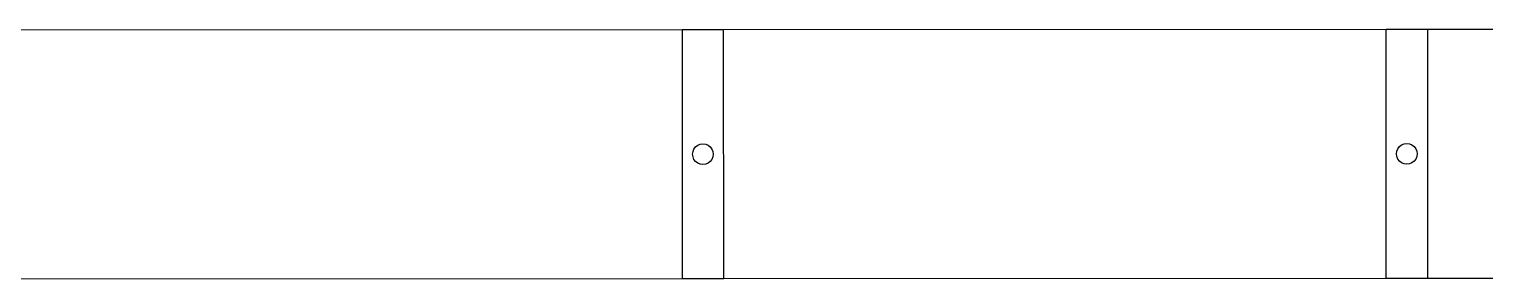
# Model space of a CAD drawing. Extents: x -73 to 73, y -45 to 45.
# Drawn here: x 20.67 to 38.25, y -30.48 to -27.47 of the extents above; entities that cross this region are included whole.
import ezdxf

# ---------------------------------------------------------------- set-up
doc = ezdxf.new("R2010")
doc.units = 0
doc.header["$MEASUREMENT"] = 0
doc.layers.get('0').update_dxf_attribs({"linetype": 'CONTINUOUS'})

msp = doc.modelspace()

# ---------------------------------------------------------------- linework, layer by layer
for p, q in [((28.559, -27.477), (20.559, -27.481)), ((28.559, -27.477), (28.56, -30.477)), ((29.059, -27.477), (28.559, -27.477)), ((37.059, -27.473), (29.059, -27.477)), ((29.06, -30.477), (29.059, -27.477)), ((37.06, -30.473), (37.059, -27.473)), ((37.559, -27.473), (37.059, -27.473)), ((45.559, -27.47), (37.559, -27.473)), ((37.559, -27.473), (37.56, -30.473)), ((28.684, -28.977), (28.689, -28.945)), ((28.689, -29.009), (28.684, -28.977)), ((28.689, -28.945), (28.701, -28.915)), ((28.701, -29.04), (28.689, -29.009)), ((28.701, -28.915), (28.721, -28.889)), ((28.721, -28.889), (28.747, -28.869)), ((28.747, -28.869), (28.777, -28.856)), ((28.777, -28.856), (28.809, -28.852)), ((28.809, -28.852), (28.842, -28.856)), ((28.842, -28.856), (28.872, -28.869)), ((28.872, -28.869), (28.898, -28.889)), ((28.898, -28.889), (28.918, -28.915)), ((28.918, -28.915), (28.93, -28.945)), ((28.93, -29.009), (28.918, -29.04)), ((28.93, -28.945), (28.934, -28.977)), ((28.934, -28.977), (28.93, -29.009)), ((37.184, -28.973), (37.189, -28.941)), ((37.189, -29.006), (37.184, -28.973)), ((37.189, -28.941), (37.201, -28.911)), ((37.201, -29.036), (37.189, -29.006)), ((37.201, -28.911), (37.221, -28.885)), ((37.221, -28.885), (37.247, -28.865)), ((37.247, -28.865), (37.277, -28.853)), ((37.277, -28.853), (37.309, -28.848)), ((37.309, -28.848), (37.342, -28.852)), ((37.342, -28.852), (37.372, -28.865)), ((37.372, -28.865), (37.398, -28.885)), ((37.398, -28.885), (37.418, -28.911)), ((37.418, -28.911), (37.43, -28.941)), ((37.43, -29.006), (37.418, -29.036)), ((37.43, -28.941), (37.434, -28.973)), ((37.434, -28.973), (37.43, -29.006)), ((28.721, -29.066), (28.701, -29.04)), ((28.747, -29.085), (28.721, -29.066)), ((28.777, -29.098), (28.747, -29.085)), ((28.809, -29.102), (28.777, -29.098)), ((28.842, -29.098), (28.809, -29.102)), ((28.872, -29.085), (28.842, -29.098)), ((28.898, -29.065), (28.872, -29.085)), ((28.918, -29.04), (28.898, -29.065)), ((37.221, -29.062), (37.201, -29.036)), ((37.247, -29.082), (37.221, -29.062)), ((37.277, -29.094), (37.247, -29.082)), ((37.309, -29.098), (37.277, -29.094)), ((37.342, -29.094), (37.309, -29.098)), ((37.372, -29.081), (37.342, -29.094)), ((37.398, -29.062), (37.372, -29.081)), ((37.418, -29.036), (37.398, -29.062)), ((20.56, -30.481), (28.56, -30.477)), ((28.56, -30.477), (29.06, -30.477)), ((29.06, -30.477), (37.06, -30.473)), ((37.06, -30.473), (37.56, -30.473)), ((37.56, -30.473), (45.56, -30.47))]:
    msp.add_line(p, q)

doc.saveas('drawing.dxf')
